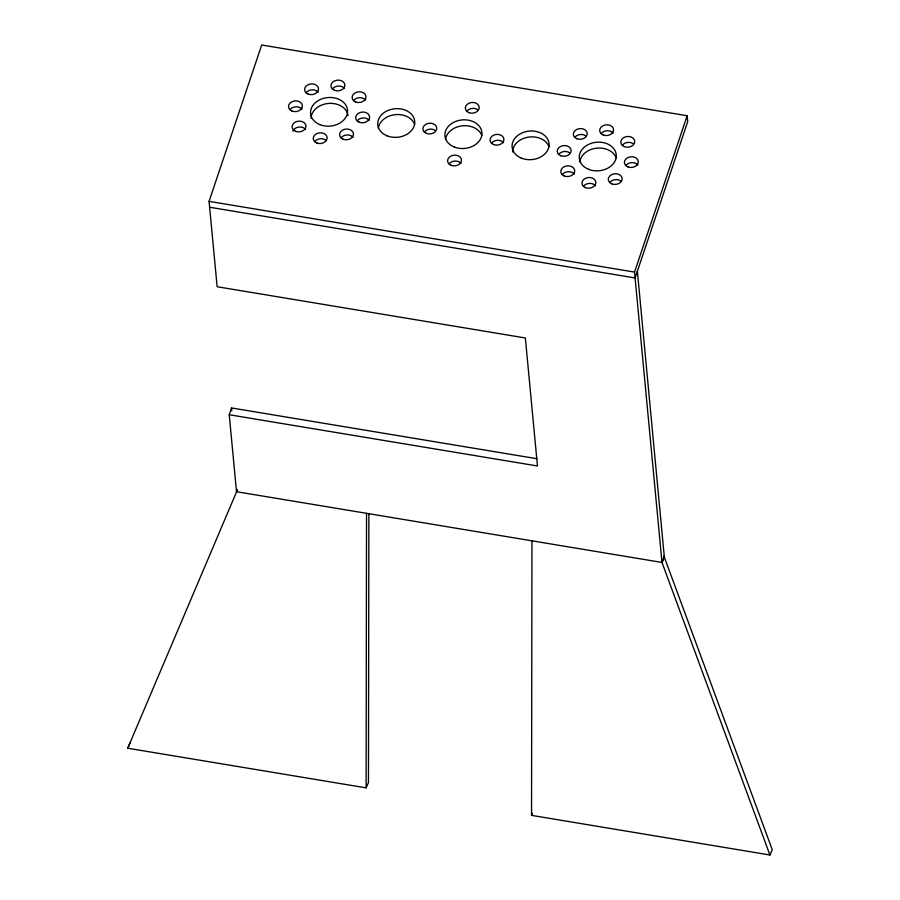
<?xml version="1.0" encoding="UTF-8"?>
<svg xmlns="http://www.w3.org/2000/svg" width="900" height="900" viewBox="0 0 900 900"><rect width="100%" height="100%" fill="white"/><g stroke="black" fill="none" stroke-linecap="round" stroke-linejoin="round"><path stroke-width="1.35" d="M237.218 490.286L127.733 748.226L366.109 787.86L366.525 513.326M368.876 513.641L368.46 782.584L366.109 787.86M637.38 271.17L664.335 557.168L772.268 849.712L769.916 855L531.54 815.366L531.956 540.832M536.985 458.73L231.525 407.947L229.241 414.743L537.457 465.986L525.364 337.973L217.136 286.729L209.07 201.352L261.697 45L687.15 115.74L687.712 121.612L635.096 277.965L209.632 207.236M769.916 855L661.984 562.444L236.509 491.704L237.274 489.442M664.335 557.168L661.984 562.444L634.534 272.093L687.15 115.74M661.984 562.444L664.268 555.649M127.733 748.226L130.084 742.95M531.54 815.366L532.485 813.251M209.07 201.352L634.534 272.093M231.525 407.947L231.784 410.749M229.241 414.743L236.509 491.704M289.991 109.688A6.964 5.366 -5.4 0 1 302.029 109.192M292.871 131.276A6.964 5.366 -5.4 0 1 298.654 127.091A6.964 5.366 -5.4 0 1 305.595 129.454M306.101 92.689A6.964 5.366 -5.4 0 1 318.127 92.205M579.859 161.899A18.562 14.321 -5.4 0 1 596.633 148.162A18.562 14.321 -5.4 0 1 616.196 157.939M558.709 154.361A6.964 5.366 -5.4 0 1 569.632 152.797M562.275 174.623A6.964 5.366 -5.4 0 1 574.312 174.127M583.425 186.289A6.964 5.366 -5.4 0 1 595.462 185.794M609.773 182.52A6.964 5.366 -5.4 0 1 620.696 180.956M625.883 165.532A6.964 5.366 -5.4 0 1 637.92 165.037M622.316 145.271A6.964 5.366 -5.4 0 1 633.24 143.707M601.155 133.605A6.964 5.366 -5.4 0 1 613.192 133.11M574.808 137.374A6.964 5.366 -5.4 0 1 585.731 135.81M512.618 151.976A18.562 14.321 -5.4 0 1 528.66 137.104A18.562 14.321 -5.4 0 1 549.023 146.768M491.524 143.19A6.964 5.366 -5.4 0 1 503.561 142.695M445.5 139.556A18.562 14.321 -5.4 0 1 462.285 125.831A18.562 14.321 -5.4 0 1 481.849 135.608M466.808 111.263A6.964 5.366 -5.4 0 1 477.731 109.699M424.35 132.019A6.964 5.366 -5.4 0 1 435.274 130.455M449.066 163.946A6.964 5.366 -5.4 0 1 461.104 163.451M314.719 141.615A6.964 5.366 -5.4 0 1 325.642 140.051M341.066 137.846A6.964 5.366 -5.4 0 1 353.093 137.351M378.326 128.385A18.562 14.321 -5.4 0 1 395.1 114.66A18.562 14.321 -5.4 0 1 414.664 124.436M311.085 118.474A18.562 14.321 -5.4 0 1 328.736 103.421A18.562 14.321 -5.4 0 1 348.064 115.706M357.165 120.859A6.964 5.366 -5.4 0 1 369.202 120.364M353.599 100.586A6.964 5.366 -5.4 0 1 365.636 100.103M332.449 88.931A6.964 5.366 -5.4 0 1 344.475 88.436M292.016 111.049A6.964 5.366 -5.4 0 0 302.411 105.964A6.964 5.366 -5.4 0 0 291.971 101.734A6.964 5.366 -5.4 0 0 292.016 111.049M624.341 146.632A6.964 5.366 -5.4 0 0 634.736 141.547A6.964 5.366 -5.4 0 0 624.296 137.317A6.964 5.366 -5.4 0 0 624.341 146.632M295.582 131.31A6.964 5.366 -5.4 0 0 305.978 126.225A6.964 5.366 -5.4 0 0 295.537 121.995A6.964 5.366 -5.4 0 0 295.582 131.31M468.821 112.624A6.964 5.366 -5.4 0 0 479.228 107.539A6.964 5.366 -5.4 0 0 468.776 103.309A6.964 5.366 -5.4 0 0 468.821 112.624M308.115 94.061A6.964 5.366 -5.4 0 0 318.521 88.976A6.964 5.366 -5.4 0 0 308.07 84.746A6.964 5.366 -5.4 0 0 308.115 94.061M355.624 101.959A6.964 5.366 -5.4 0 0 366.019 96.874A6.964 5.366 -5.4 0 0 355.579 92.644A6.964 5.366 -5.4 0 0 355.624 101.959M451.091 165.308A6.964 5.366 -5.4 0 0 461.498 160.222A6.964 5.366 -5.4 0 0 451.046 155.993A6.964 5.366 -5.4 0 0 451.091 165.308M316.733 142.976A6.964 5.366 -5.4 0 0 327.139 137.891A6.964 5.366 -5.4 0 0 316.688 133.661A6.964 5.366 -5.4 0 0 316.733 142.976M334.474 90.293A6.964 5.366 -5.4 0 0 344.869 85.207A6.964 5.366 -5.4 0 0 334.418 80.978A6.964 5.366 -5.4 0 0 334.474 90.293M493.549 144.551A6.964 5.366 -5.4 0 0 503.944 139.466A6.964 5.366 -5.4 0 0 493.504 135.236A6.964 5.366 -5.4 0 0 493.549 144.551M521.381 158.141A18.562 14.321 -5.4 0 0 549.113 144.585A18.562 14.321 -5.4 0 0 521.269 133.301A18.562 14.321 -5.4 0 0 521.381 158.141M454.207 146.97A18.562 14.321 -5.4 0 0 481.939 133.414A18.562 14.321 -5.4 0 0 454.084 122.13A18.562 14.321 -5.4 0 0 454.207 146.97M426.375 133.38A6.964 5.366 -5.4 0 0 436.77 128.295A6.964 5.366 -5.4 0 0 426.33 124.065A6.964 5.366 -5.4 0 0 426.375 133.38M319.849 124.627A18.562 14.321 -5.4 0 0 347.58 111.071A18.562 14.321 -5.4 0 0 319.725 99.788A18.562 14.321 -5.4 0 0 319.849 124.627M627.908 166.894A6.964 5.366 -5.4 0 0 638.303 161.809A6.964 5.366 -5.4 0 0 627.863 157.579A6.964 5.366 -5.4 0 0 627.908 166.894M343.08 139.207A6.964 5.366 -5.4 0 0 353.486 134.123A6.964 5.366 -5.4 0 0 343.035 129.892A6.964 5.366 -5.4 0 0 343.08 139.207M359.19 122.22A6.964 5.366 -5.4 0 0 369.596 117.135A6.964 5.366 -5.4 0 0 359.145 112.905A6.964 5.366 -5.4 0 0 359.19 122.22M576.832 138.735A6.964 5.366 -5.4 0 0 587.227 133.65A6.964 5.366 -5.4 0 0 576.788 129.42A6.964 5.366 -5.4 0 0 576.832 138.735M387.034 135.799A18.562 14.321 -5.4 0 0 414.765 122.242A18.562 14.321 -5.4 0 0 386.91 110.959A18.562 14.321 -5.4 0 0 387.034 135.799M603.18 134.966A6.964 5.366 -5.4 0 0 613.586 129.881A6.964 5.366 -5.4 0 0 603.135 125.651A6.964 5.366 -5.4 0 0 603.18 134.966M588.566 169.312A18.562 14.321 -5.4 0 0 616.298 155.745A18.562 14.321 -5.4 0 0 588.442 144.472A18.562 14.321 -5.4 0 0 588.566 169.312M560.722 155.722A6.964 5.366 -5.4 0 0 571.129 150.638A6.964 5.366 -5.4 0 0 560.678 146.407A6.964 5.366 -5.4 0 0 560.722 155.722M564.3 175.984A6.964 5.366 -5.4 0 0 574.695 170.899A6.964 5.366 -5.4 0 0 564.255 166.669A6.964 5.366 -5.4 0 0 564.3 175.984M585.45 187.65A6.964 5.366 -5.4 0 0 595.845 182.565A6.964 5.366 -5.4 0 0 585.405 178.335A6.964 5.366 -5.4 0 0 585.45 187.65M611.798 183.881A6.964 5.366 -5.4 0 0 622.192 178.796A6.964 5.366 -5.4 0 0 611.752 174.566A6.964 5.366 -5.4 0 0 611.798 183.881"/></g></svg>
